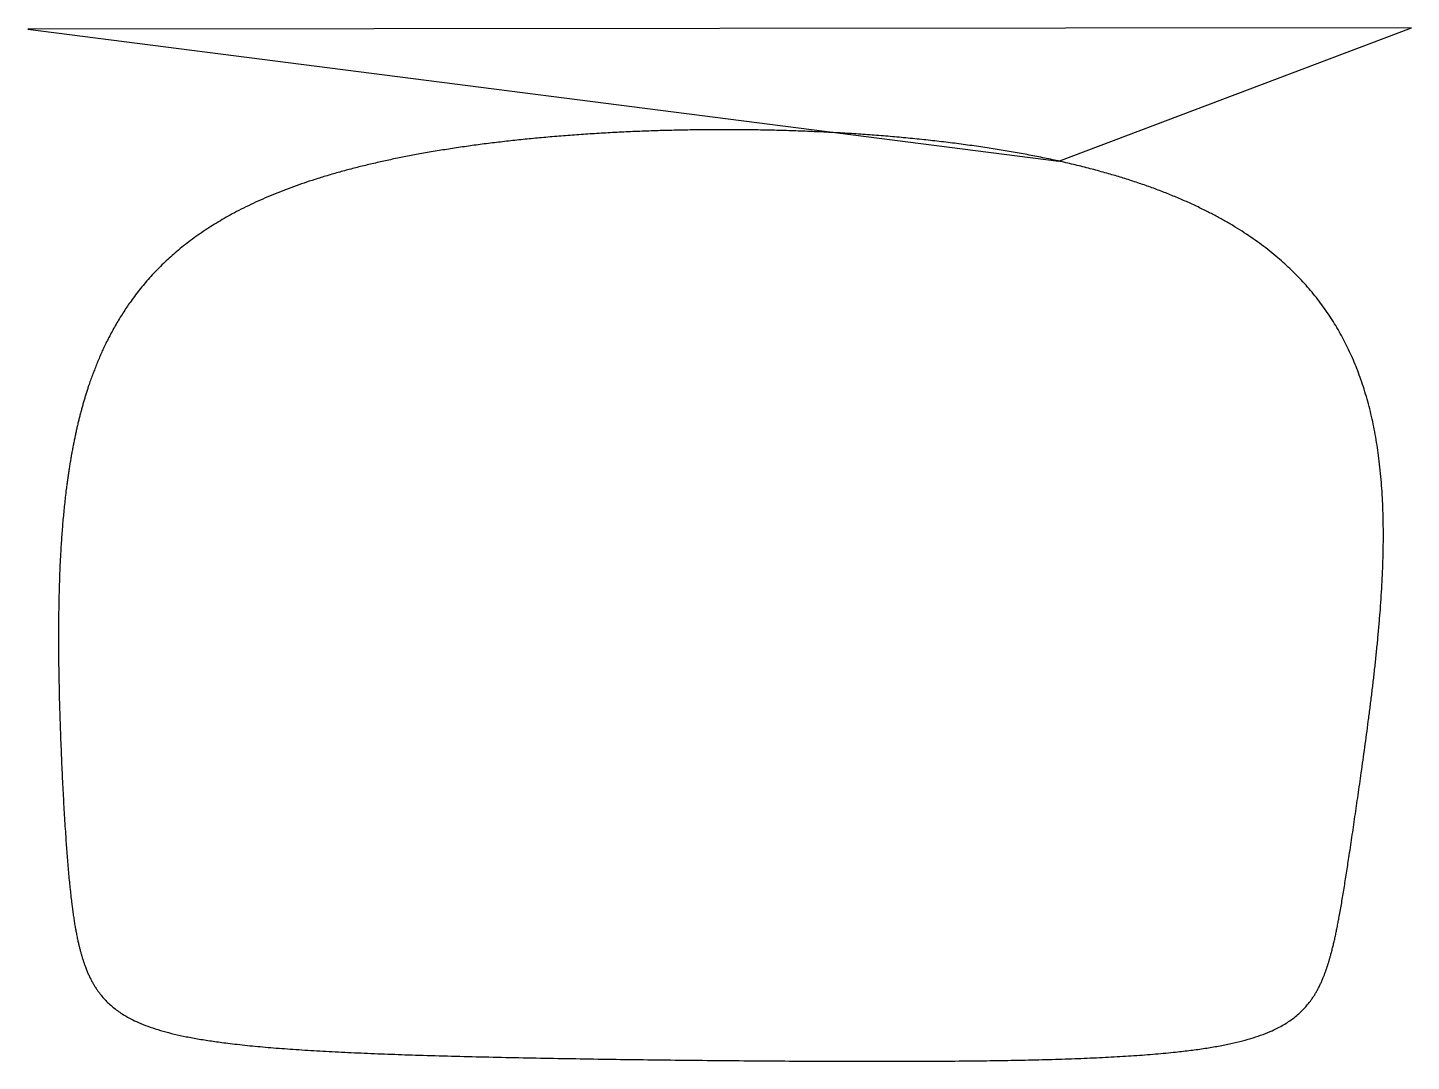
# Model space of a CAD drawing. Header units: millimetres. Extents: x -821 to -561, y -1225 to -1031.
import ezdxf

# ---------------------------------------------------------------- set-up
doc = ezdxf.new("R2010")
doc.units = ezdxf.units.MM
doc.layers.get('0').update_dxf_attribs({"linetype": 'CONTINUOUS'})

msp = doc.modelspace()

# ---------------------------------------------------------------- linework, layer by layer
msp.add_lwpolyline([(-821.02, -1031.02), (-627.28, -1055.79), (-561.02, -1030.71)], close=True)
msp.add_open_spline([(-812.02, -1107.04), (-811.28, -1103.62), (-809.54, -1097.05), (-806.08, -1088.01), (-799.62, -1077.78), (-788.27, -1067.99), (-773.74, -1060.81), (-756.33, -1055.74), (-736.51, -1052.33), (-714.88, -1050.32), (-692.15, -1049.57), (-669.11, -1050.1), (-646.6, -1052.02), (-625.48, -1055.57), (-606.59, -1061.1), (-590.75, -1069.05), (-578.59, -1079.78), (-570.49, -1093.5), (-566.39, -1110.06), (-565.74, -1128.83), (-567.36, -1148.62), (-569.98, -1167.98), (-572.55, -1185.46), (-574.72, -1199.87), (-577.14, -1210.55), (-582, -1217.64), (-591.96, -1221.85), (-608.91, -1224.03), (-632.79, -1224.91), (-662.08, -1225.05), (-694.29, -1224.82), (-726.44, -1224.39), (-755.56, -1223.7), (-779.22, -1222.46), (-795.94, -1220.13), (-805.84, -1215.86), (-810.7, -1208.58), (-812.82, -1197.51), (-814.02, -1182.52), (-814.95, -1164.46), (-815.49, -1144.69), (-815.11, -1128.79), (-813.99, -1117.52), (-812.76, -1110.45), (-812.02, -1107.04)], degree=5)

doc.saveas('drawing.dxf')
